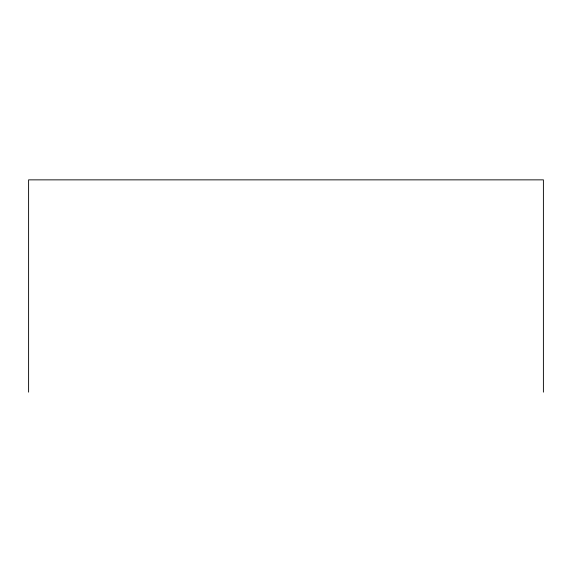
<?xml version="1.0" encoding="UTF-8"?>
<svg xmlns="http://www.w3.org/2000/svg" width="572" height="572" viewBox="0 0 572 572"><rect width="100%" height="100%" fill="white"/><g stroke="black" fill="none" stroke-linecap="round" stroke-linejoin="round"><path stroke-width="0.86" d="M543.4 392.142L543.4 179.858L28.6 179.858L28.6 392.142"/></g></svg>
